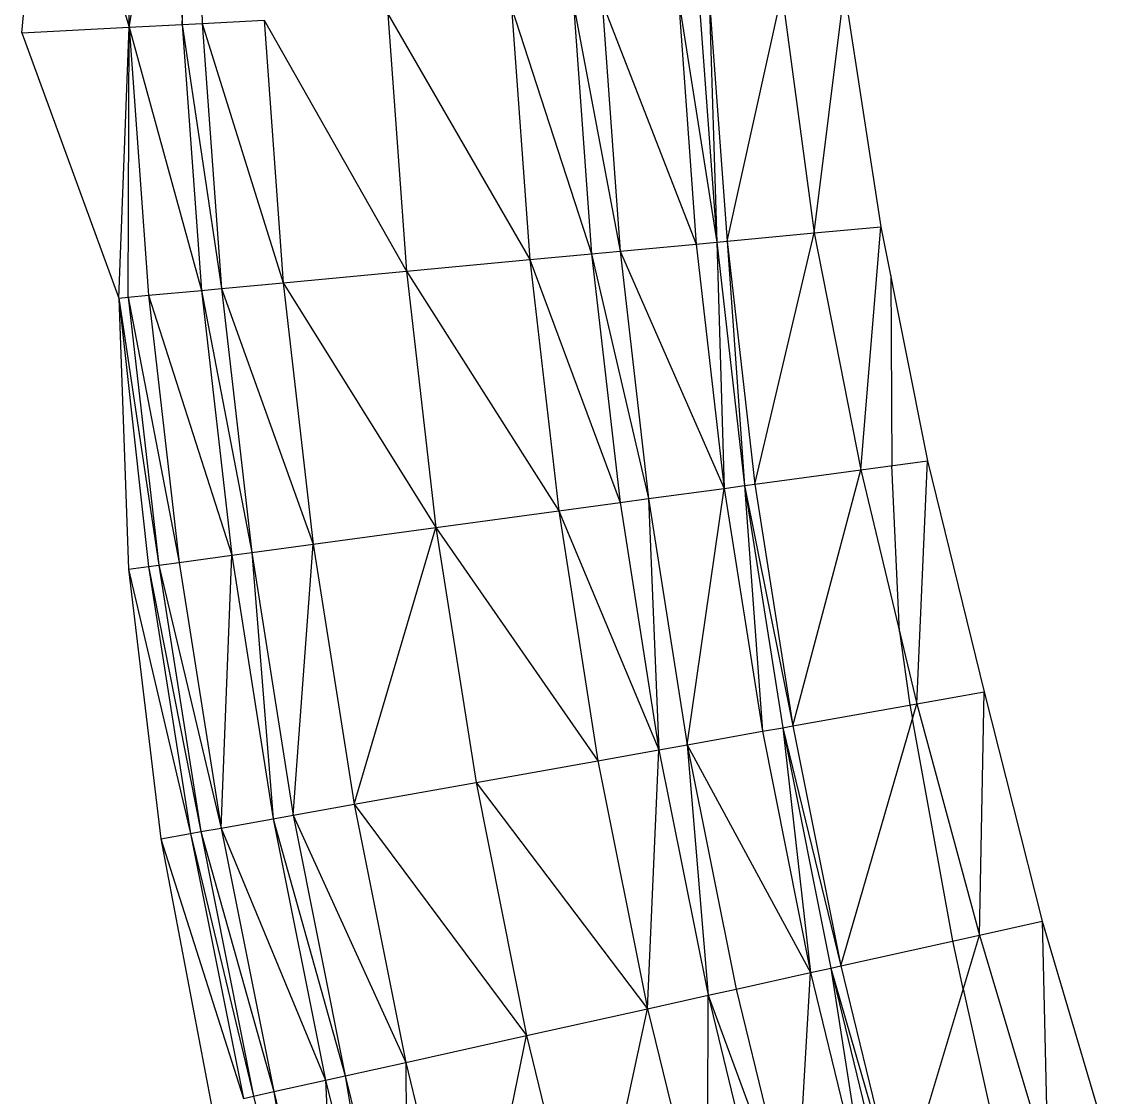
# Model space of a CAD drawing. Extents: x 2195426 to 2196998, y 328445 to 330532.
# Drawn here: x 2195432.2 to 2195537.6, y 329939.7 to 330043.8 of the extents above; entities that cross this region are included whole.
import ezdxf

# ---------------------------------------------------------------- set-up
doc = ezdxf.new("R2010")
doc.units = 0
for name, color, linetype in [('LS-CUTFILL', 5, 'CONTINUOUS'), ('LS-TIN-BOTTOM', 1, 'CONTINUOUS'), ('LS-TIN-TOP', 3, 'CONTINUOUS')]:
    doc.layers.add(name, color=color, linetype=linetype)

msp = doc.modelspace()

# ---------------------------------------------------------------- linework, layer by layer
at = {"layer": 'LS-CUTFILL'}
for p, q in [((2195516.388644, 330019.255294), (2195516.501373, 330000.847513)), ((2195516.501375, 330000.847489), (2195516.501373, 330000.847513)), ((2195517.238502, 329984.775886), (2195516.501375, 330000.847489)), ((2195517.238553, 329984.775603), (2195517.238502, 329984.775886)), ((2195517.238553, 329984.775603), (2195518.243266, 329977.656771)), ((2195518.243269, 329977.656731), (2195518.243266, 329977.656771)), ((2195518.243269, 329977.656731), (2195518.487121, 329976.316255)), ((2195518.487121, 329976.316255), (2195518.487139, 329976.316158)), ((2195522.393246, 329954.798778), (2195518.487139, 329976.316158)), ((2195522.393249, 329954.798766), (2195522.393246, 329954.798778)), ((2195523.426384, 329950.165879), (2195522.393249, 329954.798766)), ((2195523.42639, 329950.165853), (2195523.426384, 329950.165879)), ((2195523.42639, 329950.165853), (2195527.445311, 329932.1032))]:
    msp.add_line(p, q, dxfattribs=at)
at = {"layer": 'LS-TIN-BOTTOM'}
for p, q in [((2195432.197, 330042.7778, 1176.2231), (2195434.8589, 330069.2781, 1176.6692)), ((2195434.8589, 330069.2781, 1176.6692), (2195442.606, 330043.3165, 1178.3077)), ((2195441.8021, 330069.3479, 1178.0579), (2195442.606, 330043.3165, 1178.3077)), ((2195442.606, 330043.3165, 1178.3077), (2195446.9433, 330069.3995, 1179.0758)), ((2195446.9433, 330069.3995, 1179.0758), (2195447.7407, 330043.5822, 1179.3257)), ((2195447.7407, 330043.5822, 1179.3257), (2195448.897, 330069.4191, 1179.4625)), ((2195448.897, 330069.4191, 1179.4625), (2195449.6919, 330043.6832, 1179.7124)), ((2195495.8148, 330046.0703, 1176.4216), (2195497.5416, 330022.3091, 1176.734)), ((2195495.8148, 330046.0703, 1176.4216), (2195499.5329, 330022.4955, 1176.134)), ((2195497.8122, 330046.1737, 1175.8216), (2195499.5329, 330022.4955, 1176.134)), ((2195498.8108, 330046.2254, 1175.8216), (2195499.5329, 330022.4955, 1176.134)), ((2195498.8108, 330046.2254, 1175.8216), (2195500.5285, 330022.5888, 1176.134)), ((2195500.5285, 330022.5888, 1176.134), (2195505.852, 330046.5898, 1184.2823)), ((2195505.852, 330046.5898, 1184.2823), (2195508.9706, 330023.3794, 1186.3089)), ((2195508.9706, 330023.3794, 1186.3089), (2195511.905, 330046.9031, 1187.9189)), ((2195511.905, 330046.9031, 1187.9189), (2195515.4479, 330023.9859, 1190.2123)), ((2195479.6518, 330045.2338, 1178.7945), (2195481.4274, 330020.8, 1179.107)), ((2195479.6518, 330045.2338, 1178.7945), (2195487.4012, 330021.3594, 1178.7497)), ((2195485.6438, 330045.5439, 1178.4373), (2195487.4012, 330021.3594, 1178.7497)), ((2195485.6438, 330045.5439, 1178.4373), (2195490.1883, 330021.6204, 1178.1955)), ((2195488.4393, 330045.6886, 1177.883), (2195490.1883, 330021.6204, 1178.1955)), ((2195488.4393, 330045.6886, 1177.883), (2195497.5416, 330022.3091, 1176.734)), ((2195449.6919, 330043.6832, 1179.7124), (2195455.6839, 330043.9933, 1179.6441)), ((2195455.6839, 330043.9933, 1179.6441), (2195457.5319, 330018.5623, 1179.9566)), ((2195455.6839, 330043.9933, 1179.6441), (2195469.4795, 330019.6811, 1179.5318)), ((2195467.6677, 330044.6136, 1179.2193), (2195469.4795, 330019.6811, 1179.5318)), ((2195467.6677, 330044.6136, 1179.2193), (2195481.4274, 330020.8, 1179.107)), ((2195432.197, 330042.7778, 1176.2231), (2195442.606, 330043.3165, 1178.3077)), ((2195432.197, 330042.7778, 1176.2231), (2195441.6101, 330017.0712, 1178.0202)), ((2195441.6101, 330017.0712, 1178.0202), (2195442.606, 330043.3165, 1178.3077)), ((2195442.5024, 330017.1548, 1178.0202), (2195442.606, 330043.3165, 1178.3077)), ((2195442.606, 330043.3165, 1178.3077), (2195447.7407, 330043.5822, 1179.3257)), ((2195442.606, 330043.3165, 1178.3077), (2195444.4936, 330017.3412, 1178.6202)), ((2195442.606, 330043.3165, 1178.3077), (2195449.6127, 330017.8206, 1179.6381)), ((2195447.7407, 330043.5822, 1179.3257), (2195449.6919, 330043.6832, 1179.7124)), ((2195447.7407, 330043.5822, 1179.3257), (2195449.6127, 330017.8206, 1179.6381)), ((2195447.7407, 330043.5822, 1179.3257), (2195451.5581, 330018.0028, 1180.0248)), ((2195449.6919, 330043.6832, 1179.7124), (2195451.5581, 330018.0028, 1180.0248)), ((2195449.6919, 330043.6832, 1179.7124), (2195457.5319, 330018.5623, 1179.9566)), ((2195508.9706, 330023.3794, 1186.3089), (2195515.4479, 330023.9859, 1190.2123)), ((2195513.4987, 330000.4395, 1188.9457), (2195515.4479, 330023.9859, 1190.2123)), ((2195515.4479, 330023.9859, 1190.2123), (2195519.9561, 330001.3169, 1192.8557)), ((2195500.5285, 330022.5888, 1176.134), (2195508.9706, 330023.3794, 1186.3089)), ((2195503.2292, 329999.0442, 1176.5091), (2195508.9706, 330023.3794, 1186.3089)), ((2195508.9706, 330023.3794, 1186.3089), (2195513.4987, 330000.4395, 1188.9457)), ((2195490.1883, 330021.6204, 1178.1955), (2195497.5416, 330022.3091, 1176.734)), ((2195497.5416, 330022.3091, 1176.734), (2195499.5329, 330022.4955, 1176.134)), ((2195497.5416, 330022.3091, 1176.734), (2195500.2565, 329998.6403, 1177.1091)), ((2195499.5329, 330022.4955, 1176.134), (2195500.5285, 330022.5888, 1176.134)), ((2195499.5329, 330022.4955, 1176.134), (2195500.2565, 329998.6403, 1177.1091)), ((2195499.5329, 330022.4955, 1176.134), (2195502.2383, 329998.9096, 1176.5091)), ((2195500.5285, 330022.5888, 1176.134), (2195502.2383, 329998.9096, 1176.5091)), ((2195500.5285, 330022.5888, 1176.134), (2195503.2292, 329999.0442, 1176.5091)), ((2195469.4795, 330019.6811, 1179.5318), (2195481.4274, 330020.8, 1179.107)), ((2195481.4274, 330020.8, 1179.107), (2195487.4012, 330021.3594, 1178.7497)), ((2195481.4274, 330020.8, 1179.107), (2195484.2192, 329996.4614, 1179.4821)), ((2195481.4274, 330020.8, 1179.107), (2195490.1646, 329997.2692, 1179.1248)), ((2195487.4012, 330021.3594, 1178.7497), (2195490.1883, 330021.6204, 1178.1955)), ((2195487.4012, 330021.3594, 1178.7497), (2195490.1646, 329997.2692, 1179.1248)), ((2195487.4012, 330021.3594, 1178.7497), (2195492.9383, 329997.646, 1178.5706)), ((2195490.1883, 330021.6204, 1178.1955), (2195492.9383, 329997.646, 1178.5706)), ((2195490.1883, 330021.6204, 1178.1955), (2195500.2565, 329998.6403, 1177.1091)), ((2195457.5319, 330018.5623, 1179.9566), (2195469.4795, 330019.6811, 1179.5318)), ((2195469.4795, 330019.6811, 1179.5318), (2195472.3283, 329994.8458, 1179.9069)), ((2195469.4795, 330019.6811, 1179.5318), (2195484.2192, 329996.4614, 1179.4821)), ((2195451.5581, 330018.0028, 1180.0248), (2195457.5319, 330018.5623, 1179.9566)), ((2195457.5319, 330018.5623, 1179.9566), (2195460.4377, 329993.2302, 1180.3317)), ((2195457.5319, 330018.5623, 1179.9566), (2195472.3283, 329994.8458, 1179.9069)), ((2195444.4936, 330017.3412, 1178.6202), (2195449.6127, 330017.8206, 1179.6381)), ((2195449.6127, 330017.8206, 1179.6381), (2195451.5581, 330018.0028, 1180.0248)), ((2195449.6127, 330017.8206, 1179.6381), (2195452.5563, 329992.1594, 1180.0132)), ((2195449.6127, 330017.8206, 1179.6381), (2195454.4923, 329992.4224, 1180.3999)), ((2195451.5581, 330018.0028, 1180.0248), (2195454.4923, 329992.4224, 1180.3999)), ((2195451.5581, 330018.0028, 1180.0248), (2195460.4377, 329993.2302, 1180.3317)), ((2195441.6101, 330017.0712, 1178.0202), (2195442.5024, 330017.1548, 1178.0202)), ((2195441.6101, 330017.0712, 1178.0202), (2195442.539, 329990.7983, 1179.5759)), ((2195441.6101, 330017.0712, 1178.0202), (2195444.4889, 329991.0633, 1178.3952)), ((2195441.6101, 330017.0712, 1178.0202), (2195445.4798, 329991.1979, 1178.3952)), ((2195442.5024, 330017.1548, 1178.0202), (2195444.4936, 330017.3412, 1178.6202)), ((2195442.5024, 330017.1548, 1178.0202), (2195445.4798, 329991.1979, 1178.3952)), ((2195442.5024, 330017.1548, 1178.0202), (2195447.4616, 329991.4672, 1178.9952)), ((2195444.4936, 330017.3412, 1178.6202), (2195447.4616, 329991.4672, 1178.9952)), ((2195444.4936, 330017.3412, 1178.6202), (2195452.5563, 329992.1594, 1180.0132)), ((2195513.4987, 330000.4395, 1188.9457), (2195519.9561, 330001.3169, 1192.8557)), ((2195518.9098, 329977.7758, 1191.5764), (2195519.9561, 330001.3169, 1192.8557)), ((2195519.9561, 330001.3169, 1192.8557), (2195525.4405, 329978.942, 1195.5568)), ((2195503.2292, 329999.0442, 1176.5091), (2195513.4987, 330000.4395, 1188.9457)), ((2195506.9084, 329975.6326, 1176.9469), (2195513.4987, 330000.4395, 1188.9457)), ((2195513.4987, 330000.4395, 1188.9457), (2195518.9098, 329977.7758, 1191.5764)), ((2195492.9383, 329997.646, 1178.5706), (2195500.2565, 329998.6403, 1177.1091)), ((2195496.6846, 329973.807, 1179.0083), (2195500.2565, 329998.6403, 1177.1091)), ((2195500.2565, 329998.6403, 1177.1091), (2195502.2383, 329998.9096, 1176.5091)), ((2195500.2565, 329998.6403, 1177.1091), (2195503.9551, 329975.1053, 1177.5469)), ((2195502.2383, 329998.9096, 1176.5091), (2195503.2292, 329999.0442, 1176.5091)), ((2195502.2383, 329998.9096, 1176.5091), (2195503.9551, 329975.1053, 1177.5469)), ((2195502.2383, 329998.9096, 1176.5091), (2195505.9239, 329975.4569, 1176.9469)), ((2195502.2383, 329998.9096, 1176.5091), (2195506.9084, 329975.6326, 1176.9469)), ((2195503.2292, 329999.0442, 1176.5091), (2195506.9084, 329975.6326, 1176.9469)), ((2195490.1646, 329997.2692, 1179.1248), (2195492.9383, 329997.646, 1178.5706)), ((2195492.9383, 329997.646, 1178.5706), (2195493.929, 329973.3149, 1179.5625)), ((2195492.9383, 329997.646, 1178.5706), (2195496.6846, 329973.807, 1179.0083)), ((2195472.3283, 329994.8458, 1179.9069), (2195484.2192, 329996.4614, 1179.4821)), ((2195484.2192, 329996.4614, 1179.4821), (2195490.1646, 329997.2692, 1179.1248)), ((2195484.2192, 329996.4614, 1179.4821), (2195488.0224, 329972.2602, 1179.9198)), ((2195484.2192, 329996.4614, 1179.4821), (2195493.929, 329973.3149, 1179.5625)), ((2195490.1646, 329997.2692, 1179.1248), (2195493.929, 329973.3149, 1179.5625)), ((2195460.4377, 329993.2302, 1180.3317), (2195472.3283, 329994.8458, 1179.9069)), ((2195464.3962, 329968.0412, 1180.7694), (2195472.3283, 329994.8458, 1179.9069)), ((2195472.3283, 329994.8458, 1179.9069), (2195476.2092, 329970.1507, 1180.3446)), ((2195472.3283, 329994.8458, 1179.9069), (2195488.0224, 329972.2602, 1179.9198)), ((2195454.4923, 329992.4224, 1180.3999), (2195460.4377, 329993.2302, 1180.3317)), ((2195458.4896, 329966.9865, 1180.8376), (2195460.4377, 329993.2302, 1180.3317)), ((2195460.4377, 329993.2302, 1180.3317), (2195464.3962, 329968.0412, 1180.7694)), ((2195447.4616, 329991.4672, 1178.9952), (2195452.5563, 329992.1594, 1180.0132)), ((2195451.5048, 329965.7392, 1179.433), (2195452.5563, 329992.1594, 1180.0132)), ((2195452.5563, 329992.1594, 1180.0132), (2195454.4923, 329992.4224, 1180.3999)), ((2195452.5563, 329992.1594, 1180.0132), (2195456.5662, 329966.643, 1180.451)), ((2195454.4923, 329992.4224, 1180.3999), (2195456.5662, 329966.643, 1180.451)), ((2195454.4923, 329992.4224, 1180.3999), (2195458.4896, 329966.9865, 1180.8376)), ((2195444.4889, 329991.0633, 1178.3952), (2195445.4798, 329991.1979, 1178.3952)), ((2195445.4798, 329991.1979, 1178.3952), (2195447.4616, 329991.4672, 1178.9952)), ((2195445.4798, 329991.1979, 1178.3952), (2195449.5359, 329965.3876, 1178.833)), ((2195445.4798, 329991.1979, 1178.3952), (2195451.5048, 329965.7392, 1179.433)), ((2195447.4616, 329991.4672, 1178.9952), (2195451.5048, 329965.7392, 1179.433)), ((2195442.539, 329990.7983, 1179.5759), (2195444.4889, 329991.0633, 1178.3952)), ((2195442.539, 329990.7983, 1179.5759), (2195445.6699, 329964.6972, 1180.5893)), ((2195442.539, 329990.7983, 1179.5759), (2195448.5515, 329965.2118, 1178.833)), ((2195444.4889, 329991.0633, 1178.3952), (2195448.5515, 329965.2118, 1178.833)), ((2195444.4889, 329991.0633, 1178.3952), (2195449.5359, 329965.3876, 1178.833)), ((2195518.9098, 329977.7758, 1191.5764), (2195525.4405, 329978.942, 1195.5568)), ((2195524.9926, 329955.3756, 1193.9591), (2195525.4405, 329978.942, 1195.5568)), ((2195525.4405, 329978.942, 1195.5568), (2195531.0682, 329956.7239, 1197.6931)), ((2195506.9084, 329975.6326, 1176.9469), (2195518.9098, 329977.7758, 1191.5764)), ((2195511.5595, 329952.3946, 1177.4472), (2195518.9098, 329977.7758, 1191.5764)), ((2195518.9098, 329977.7758, 1191.5764), (2195524.9926, 329955.3756, 1193.9591)), ((2195503.9551, 329975.1053, 1177.5469), (2195505.9239, 329975.4569, 1176.9469)), ((2195505.9239, 329975.4569, 1176.9469), (2195506.9084, 329975.6326, 1176.9469)), ((2195505.9239, 329975.4569, 1176.9469), (2195508.6308, 329951.7447, 1178.0472)), ((2195505.9239, 329975.4569, 1176.9469), (2195510.5833, 329952.178, 1177.4472)), ((2195505.9239, 329975.4569, 1176.9469), (2195511.5595, 329952.3946, 1177.4472)), ((2195506.9084, 329975.6326, 1176.9469), (2195511.5595, 329952.3946, 1177.4472)), ((2195496.6846, 329973.807, 1179.0083), (2195503.9551, 329975.1053, 1177.5469)), ((2195503.9551, 329975.1053, 1177.5469), (2195508.6308, 329951.7447, 1178.0472)), ((2195488.0224, 329972.2602, 1179.9198), (2195493.929, 329973.3149, 1179.5625)), ((2195492.8304, 329948.2384, 1180.4201), (2195493.929, 329973.3149, 1179.5625)), ((2195493.929, 329973.3149, 1179.5625), (2195496.6846, 329973.807, 1179.0083)), ((2195493.929, 329973.3149, 1179.5625), (2195498.6879, 329949.5382, 1180.0629)), ((2195496.6846, 329973.807, 1179.0083), (2195498.6879, 329949.5382, 1180.0629)), ((2195496.6846, 329973.807, 1179.0083), (2195501.4207, 329950.1447, 1179.5086)), ((2195496.6846, 329973.807, 1179.0083), (2195508.6308, 329951.7447, 1178.0472)), ((2195476.2092, 329970.1507, 1180.3446), (2195488.0224, 329972.2602, 1179.9198)), ((2195488.0224, 329972.2602, 1179.9198), (2195492.8304, 329948.2384, 1180.4201)), ((2195464.3962, 329968.0412, 1180.7694), (2195476.2092, 329970.1507, 1180.3446)), ((2195476.2092, 329970.1507, 1180.3446), (2195481.1153, 329945.6386, 1180.8449)), ((2195476.2092, 329970.1507, 1180.3446), (2195492.8304, 329948.2384, 1180.4201)), ((2195458.4896, 329966.9865, 1180.8376), (2195464.3962, 329968.0412, 1180.7694)), ((2195464.3962, 329968.0412, 1180.7694), (2195469.4004, 329943.0389, 1181.2697)), ((2195464.3962, 329968.0412, 1180.7694), (2195481.1153, 329945.6386, 1180.8449)), ((2195456.5662, 329966.643, 1180.451), (2195458.4896, 329966.9865, 1180.8376)), ((2195458.4896, 329966.9865, 1180.8376), (2195463.5429, 329941.7391, 1181.338)), ((2195458.4896, 329966.9865, 1180.8376), (2195469.4004, 329943.0389, 1181.2697)), ((2195451.5048, 329965.7392, 1179.433), (2195456.5662, 329966.643, 1180.451)), ((2195456.5662, 329966.643, 1180.451), (2195461.6355, 329941.3158, 1180.9513)), ((2195456.5662, 329966.643, 1180.451), (2195463.5429, 329941.7391, 1181.338)), ((2195445.6699, 329964.6972, 1180.5893), (2195448.5515, 329965.2118, 1178.833)), ((2195448.5515, 329965.2118, 1178.833), (2195449.5359, 329965.3876, 1178.833)), ((2195448.5515, 329965.2118, 1178.833), (2195453.6873, 329939.552, 1179.3333)), ((2195448.5515, 329965.2118, 1178.833), (2195454.6636, 329939.7686, 1179.3333)), ((2195449.5359, 329965.3876, 1178.833), (2195451.5048, 329965.7392, 1179.433)), ((2195449.5359, 329965.3876, 1178.833), (2195454.6636, 329939.7686, 1179.3333)), ((2195449.5359, 329965.3876, 1178.833), (2195456.6161, 329940.2019, 1179.9333)), ((2195451.5048, 329965.7392, 1179.433), (2195456.6161, 329940.2019, 1179.9333)), ((2195451.5048, 329965.7392, 1179.433), (2195461.6355, 329941.3158, 1180.9513)), ((2195445.6699, 329964.6972, 1180.5893), (2195450.582, 329938.8628, 1181.2419)), ((2195445.6699, 329964.6972, 1180.5893), (2195453.6873, 329939.552, 1179.3333)), ((2195524.9926, 329955.3756, 1193.9591), (2195531.0682, 329956.7239, 1197.6931)), ((2195531.0682, 329956.7239, 1197.6931), (2195531.5993, 329933.2084, 1195.922)), ((2195531.0682, 329956.7239, 1197.6931), (2195537.5642, 329934.7955, 1199.6255)), ((2195511.5595, 329952.3946, 1177.4472), (2195524.9926, 329955.3756, 1193.9591)), ((2195517.1746, 329929.3705, 1178.0102), (2195524.9926, 329955.3756, 1193.9591)), ((2195524.9926, 329955.3756, 1193.9591), (2195531.5993, 329933.2084, 1195.922)), ((2195508.6308, 329951.7447, 1178.0472), (2195510.5833, 329952.178, 1177.4472)), ((2195510.5833, 329952.178, 1177.4472), (2195511.5595, 329952.3946, 1177.4472)), ((2195510.5833, 329952.178, 1177.4472), (2195514.2754, 329928.5991, 1178.6102)), ((2195510.5833, 329952.178, 1177.4472), (2195516.2082, 329929.1134, 1178.0102)), ((2195510.5833, 329952.178, 1177.4472), (2195517.1746, 329929.3705, 1178.0102)), ((2195511.5595, 329952.3946, 1177.4472), (2195517.1746, 329929.3705, 1178.0102)), ((2195501.4207, 329950.1447, 1179.5086), (2195508.6308, 329951.7447, 1178.0472)), ((2195507.1383, 329926.7002, 1180.0716), (2195508.6308, 329951.7447, 1178.0472)), ((2195508.6308, 329951.7447, 1178.0472), (2195514.2754, 329928.5991, 1178.6102)), ((2195498.6879, 329949.5382, 1180.0629), (2195501.4207, 329950.1447, 1179.5086)), ((2195501.4207, 329950.1447, 1179.5086), (2195507.1383, 329926.7002, 1180.0716)), ((2195492.8304, 329948.2384, 1180.4201), (2195498.6879, 329949.5382, 1180.0629)), ((2195498.6349, 329924.4377, 1180.9831), (2195498.6879, 329949.5382, 1180.0629)), ((2195498.6879, 329949.5382, 1180.0629), (2195504.4332, 329925.9804, 1180.6259)), ((2195498.6879, 329949.5382, 1180.0629), (2195507.1383, 329926.7002, 1180.0716)), ((2195481.1153, 329945.6386, 1180.8449), (2195492.8304, 329948.2384, 1180.4201)), ((2195487.0382, 329921.3522, 1181.4079), (2195492.8304, 329948.2384, 1180.4201)), ((2195492.8304, 329948.2384, 1180.4201), (2195498.6349, 329924.4377, 1180.9831)), ((2195469.4004, 329943.0389, 1181.2697), (2195481.1153, 329945.6386, 1180.8449)), ((2195475.4418, 329918.2668, 1181.8327), (2195481.1153, 329945.6386, 1180.8449)), ((2195481.1153, 329945.6386, 1180.8449), (2195487.0382, 329921.3522, 1181.4079)), ((2195463.5429, 329941.7391, 1181.338), (2195469.4004, 329943.0389, 1181.2697)), ((2195469.4004, 329943.0389, 1181.2697), (2195469.6435, 329916.7241, 1181.901)), ((2195469.4004, 329943.0389, 1181.2697), (2195475.4418, 329918.2668, 1181.8327)), ((2195461.6355, 329941.3158, 1180.9513), (2195463.5429, 329941.7391, 1181.338)), ((2195463.5429, 329941.7391, 1181.338), (2195467.7554, 329916.2217, 1181.5143)), ((2195463.5429, 329941.7391, 1181.338), (2195469.6435, 329916.7241, 1181.901)), ((2195456.6161, 329940.2019, 1179.9333), (2195461.6355, 329941.3158, 1180.9513)), ((2195461.6355, 329941.3158, 1180.9513), (2195462.7867, 329914.8997, 1180.4963)), ((2195461.6355, 329941.3158, 1180.9513), (2195467.7554, 329916.2217, 1181.5143)), ((2195453.6873, 329939.552, 1179.3333), (2195454.6636, 329939.7686, 1179.3333)), ((2195454.6636, 329939.7686, 1179.3333), (2195456.6161, 329940.2019, 1179.9333)), ((2195454.6636, 329939.7686, 1179.3333), (2195460.854, 329914.3855, 1179.8963)), ((2195456.6161, 329940.2019, 1179.9333), (2195460.854, 329914.3855, 1179.8963)), ((2195456.6161, 329940.2019, 1179.9333), (2195462.7867, 329914.8997, 1180.4963))]:
    msp.add_line(p, q, dxfattribs=at)
at = {"layer": 'LS-TIN-TOP'}
for p, q in [((2195432.197027, 330042.777793, 1166.529237), (2195434.858946, 330069.278126, 1167.272676)), ((2195434.858946, 330069.278126, 1167.272676), (2195442.606043, 330043.316509, 1170.003553)), ((2195441.802065, 330069.34785, 1169.587165), (2195442.606043, 330043.316509, 1170.003553)), ((2195442.606043, 330043.316509, 1170.003553), (2195446.943294, 330069.399479, 1171.283817)), ((2195446.943294, 330069.399479, 1171.283817), (2195447.740659, 330043.582249, 1171.700205)), ((2195447.740659, 330043.582249, 1171.700205), (2195448.897022, 330069.419099, 1171.928273)), ((2195448.897022, 330069.419099, 1171.928273), (2195449.691875, 330043.683233, 1172.34466)), ((2195495.814847, 330046.070313, 1166.860031), (2195497.541563, 330022.309056, 1167.380802)), ((2195495.814847, 330046.070313, 1166.860031), (2195499.532851, 330022.495535, 1166.380802)), ((2195497.812174, 330046.173684, 1165.860031), (2195499.532851, 330022.495535, 1166.380802)), ((2195498.810837, 330046.22537, 1165.860031), (2195499.532851, 330022.495535, 1166.380802)), ((2195498.810837, 330046.22537, 1165.860031), (2195500.528494, 330022.588775, 1166.380802)), ((2195500.528494, 330022.588775, 1166.380802), (2195505.851987, 330046.589782, 1179.961178)), ((2195505.851987, 330046.589782, 1179.961178), (2195508.970612, 330023.379358, 1183.338912)), ((2195508.970612, 330023.379358, 1183.338912), (2195511.905021, 330046.903055, 1186.022313)), ((2195511.905021, 330046.903055, 1186.022313), (2195515.447861, 330023.985937, 1189.844501)), ((2195479.651778, 330045.233799, 1170.814929), (2195481.427367, 330020.800001, 1171.335699)), ((2195479.651778, 330045.233799, 1170.814929), (2195487.401229, 330021.359439, 1170.740294)), ((2195485.643758, 330045.543912, 1170.219524), (2195487.401229, 330021.359439, 1170.740294)), ((2195485.643758, 330045.543912, 1170.219524), (2195490.188278, 330021.620439, 1169.816544)), ((2195488.43926, 330045.688592, 1169.295774), (2195490.188278, 330021.620439, 1169.816544)), ((2195488.43926, 330045.688592, 1169.295774), (2195497.541563, 330022.309056, 1167.380802)), ((2195449.691875, 330043.683233, 1172.34466), (2195455.683856, 330043.993346, 1172.230929)), ((2195455.683856, 330043.993346, 1172.230929), (2195457.531918, 330018.562251, 1172.751699)), ((2195455.683856, 330043.993346, 1172.230929), (2195469.479543, 330019.681117, 1172.043705)), ((2195467.667717, 330044.613567, 1171.522935), (2195469.479543, 330019.681117, 1172.043705)), ((2195467.667717, 330044.613567, 1171.522935), (2195481.427367, 330020.800001, 1171.335699)), ((2195432.197027, 330042.777793, 1166.529237), (2195442.606043, 330043.316509, 1170.003553)), ((2195432.197027, 330042.777793, 1166.529237), (2195441.610137, 330017.071216, 1169.524323)), ((2195441.610137, 330017.071216, 1169.524323), (2195442.606043, 330043.316509, 1170.003553)), ((2195442.502362, 330017.154771, 1169.524323), (2195442.606043, 330043.316509, 1170.003553)), ((2195442.606043, 330043.316509, 1170.003553), (2195447.740659, 330043.582249, 1171.700205)), ((2195442.606043, 330043.316509, 1170.003553), (2195444.493649, 330017.34125, 1170.524323)), ((2195442.606043, 330043.316509, 1170.003553), (2195449.61274, 330017.82064, 1172.220975)), ((2195447.740659, 330043.582249, 1171.700205), (2195449.691875, 330043.683233, 1172.34466)), ((2195447.740659, 330043.582249, 1171.700205), (2195449.61274, 330017.82064, 1172.220975)), ((2195447.740659, 330043.582249, 1171.700205), (2195451.558056, 330018.002814, 1172.865431)), ((2195449.691875, 330043.683233, 1172.34466), (2195451.558056, 330018.002814, 1172.865431)), ((2195449.691875, 330043.683233, 1172.34466), (2195457.531918, 330018.562251, 1172.751699)), ((2195508.970612, 330023.379358, 1183.338912), (2195515.447861, 330023.985937, 1189.844501)), ((2195513.49868, 330000.439541, 1187.733557), (2195515.447861, 330023.985937, 1189.844501)), ((2195515.447861, 330023.985937, 1189.844501), (2195519.956052, 330001.316896, 1194.25026)), ((2195500.528494, 330022.588775, 1166.380802), (2195508.970612, 330023.379358, 1183.338912)), ((2195503.229234, 329999.044243, 1167.005955), (2195508.970612, 330023.379358, 1183.338912)), ((2195508.970612, 330023.379358, 1183.338912), (2195513.49868, 330000.439541, 1187.733557)), ((2195490.188278, 330021.620439, 1169.816544), (2195497.541563, 330022.309056, 1167.380802)), ((2195497.541563, 330022.309056, 1167.380802), (2195499.532851, 330022.495535, 1166.380802)), ((2195497.541563, 330022.309056, 1167.380802), (2195500.256547, 329998.640348, 1168.005955)), ((2195499.532851, 330022.495535, 1166.380802), (2195500.528494, 330022.588775, 1166.380802)), ((2195499.532851, 330022.495535, 1166.380802), (2195500.256547, 329998.640348, 1168.005955)), ((2195499.532851, 330022.495535, 1166.380802), (2195502.238338, 329998.909612, 1167.005955)), ((2195500.528494, 330022.588775, 1166.380802), (2195502.238338, 329998.909612, 1167.005955)), ((2195500.528494, 330022.588775, 1166.380802), (2195503.229234, 329999.044243, 1167.005955)), ((2195469.479543, 330019.681117, 1172.043705), (2195481.427367, 330020.800001, 1171.335699)), ((2195481.427367, 330020.800001, 1171.335699), (2195487.401229, 330021.359439, 1170.740294)), ((2195481.427367, 330020.800001, 1171.335699), (2195484.219195, 329996.461372, 1171.960852)), ((2195481.427367, 330020.800001, 1171.335699), (2195490.164569, 329997.269163, 1171.365447)), ((2195487.401229, 330021.359439, 1170.740294), (2195490.188278, 330021.620439, 1169.816544)), ((2195487.401229, 330021.359439, 1170.740294), (2195490.164569, 329997.269163, 1171.365447)), ((2195487.401229, 330021.359439, 1170.740294), (2195492.938327, 329997.64603, 1170.441697)), ((2195490.188278, 330021.620439, 1169.816544), (2195492.938327, 329997.64603, 1170.441697)), ((2195490.188278, 330021.620439, 1169.816544), (2195500.256547, 329998.640348, 1168.005955)), ((2195457.531918, 330018.562251, 1172.751699), (2195469.479543, 330019.681117, 1172.043705)), ((2195469.479543, 330019.681117, 1172.043705), (2195472.328348, 329994.845777, 1172.668858)), ((2195469.479543, 330019.681117, 1172.043705), (2195484.219195, 329996.461372, 1171.960852)), ((2195451.558056, 330018.002814, 1172.865431), (2195457.531918, 330018.562251, 1172.751699)), ((2195457.531918, 330018.562251, 1172.751699), (2195460.437699, 329993.230209, 1173.376852)), ((2195457.531918, 330018.562251, 1172.751699), (2195472.328348, 329994.845777, 1172.668858)), ((2195444.493649, 330017.34125, 1170.524323), (2195449.61274, 330017.82064, 1172.220975)), ((2195449.61274, 330017.82064, 1172.220975), (2195451.558056, 330018.002814, 1172.865431)), ((2195449.61274, 330017.82064, 1172.220975), (2195452.556285, 329992.159371, 1172.846128)), ((2195449.61274, 330017.82064, 1172.220975), (2195454.492324, 329992.422418, 1173.490584)), ((2195451.558056, 330018.002814, 1172.865431), (2195454.492324, 329992.422418, 1173.490584)), ((2195451.558056, 330018.002814, 1172.865431), (2195460.437699, 329993.230209, 1173.376852)), ((2195441.610137, 330017.071216, 1169.524323), (2195442.502362, 330017.154771, 1169.524323)), ((2195441.610137, 330017.071216, 1169.524323), (2195442.539027, 329990.798338, 1172.117284)), ((2195441.610137, 330017.071216, 1169.524323), (2195444.48892, 329991.063268, 1170.149476)), ((2195441.610137, 330017.071216, 1169.524323), (2195445.479815, 329991.197899, 1170.149476)), ((2195442.502362, 330017.154771, 1169.524323), (2195444.493649, 330017.34125, 1170.524323)), ((2195442.502362, 330017.154771, 1169.524323), (2195445.479815, 329991.197899, 1170.149476)), ((2195442.502362, 330017.154771, 1169.524323), (2195447.461607, 329991.467163, 1171.149476)), ((2195444.493649, 330017.34125, 1170.524323), (2195447.461607, 329991.467163, 1171.149476)), ((2195444.493649, 330017.34125, 1170.524323), (2195452.556285, 329992.159371, 1172.846128)), ((2195513.49868, 330000.439541, 1187.733557), (2195519.956052, 330001.316896, 1194.25026)), ((2195518.909837, 329977.775761, 1192.118126), (2195519.956052, 330001.316896, 1194.25026)), ((2195519.956052, 330001.316896, 1194.25026), (2195525.440515, 329978.941952, 1198.752111)), ((2195503.229234, 329999.044243, 1167.005955), (2195513.49868, 330000.439541, 1187.733557)), ((2195506.908367, 329975.632645, 1167.735491), (2195513.49868, 330000.439541, 1187.733557)), ((2195513.49868, 330000.439541, 1187.733557), (2195518.909837, 329977.775761, 1192.118126)), ((2195492.938327, 329997.64603, 1170.441697), (2195500.256547, 329998.640348, 1168.005955)), ((2195496.684635, 329973.806982, 1171.171233), (2195500.256547, 329998.640348, 1168.005955)), ((2195500.256547, 329998.640348, 1168.005955), (2195502.238338, 329998.909612, 1167.005955)), ((2195500.256547, 329998.640348, 1168.005955), (2195503.955084, 329975.105274, 1168.735491)), ((2195502.238338, 329998.909612, 1167.005955), (2195503.229234, 329999.044243, 1167.005955)), ((2195502.238338, 329998.909612, 1167.005955), (2195503.955084, 329975.105274, 1168.735491)), ((2195502.238338, 329998.909612, 1167.005955), (2195505.92394, 329975.456855, 1167.735491)), ((2195502.238338, 329998.909612, 1167.005955), (2195506.908367, 329975.632645, 1167.735491)), ((2195503.229234, 329999.044243, 1167.005955), (2195506.908367, 329975.632645, 1167.735491)), ((2195490.164569, 329997.269163, 1171.365447), (2195492.938327, 329997.64603, 1170.441697)), ((2195492.938327, 329997.64603, 1170.441697), (2195493.928982, 329973.314902, 1172.094983)), ((2195492.938327, 329997.64603, 1170.441697), (2195496.684635, 329973.806982, 1171.171233)), ((2195472.328348, 329994.845777, 1172.668858), (2195484.219195, 329996.461372, 1171.960852)), ((2195484.219195, 329996.461372, 1171.960852), (2195490.164569, 329997.269163, 1171.365447)), ((2195484.219195, 329996.461372, 1171.960852), (2195488.022417, 329972.26016, 1172.690388)), ((2195484.219195, 329996.461372, 1171.960852), (2195493.928982, 329973.314902, 1172.094983)), ((2195490.164569, 329997.269163, 1171.365447), (2195493.928982, 329973.314902, 1172.094983)), ((2195460.437699, 329993.230209, 1173.376852), (2195472.328348, 329994.845777, 1172.668858)), ((2195464.396153, 329968.041192, 1174.106388), (2195472.328348, 329994.845777, 1172.668858)), ((2195472.328348, 329994.845777, 1172.668858), (2195476.209187, 329970.150659, 1173.398394)), ((2195472.328348, 329994.845777, 1172.668858), (2195488.022417, 329972.26016, 1172.690388)), ((2195454.492324, 329992.422418, 1173.490584), (2195460.437699, 329993.230209, 1173.376852)), ((2195458.489588, 329966.98645, 1174.22012), (2195460.437699, 329993.230209, 1173.376852)), ((2195460.437699, 329993.230209, 1173.376852), (2195464.396153, 329968.041192, 1174.106388)), ((2195447.461607, 329991.467163, 1171.149476), (2195452.556285, 329992.159371, 1172.846128)), ((2195451.504763, 329965.739162, 1171.879012), (2195452.556285, 329992.159371, 1172.846128)), ((2195452.556285, 329992.159371, 1172.846128), (2195454.492324, 329992.422418, 1173.490584)), ((2195452.556285, 329992.159371, 1172.846128), (2195456.566186, 329966.642986, 1173.575664)), ((2195454.492324, 329992.422418, 1173.490584), (2195456.566186, 329966.642986, 1173.575664)), ((2195454.492324, 329992.422418, 1173.490584), (2195458.489588, 329966.98645, 1174.22012)), ((2195444.48892, 329991.063268, 1170.149476), (2195445.479815, 329991.197899, 1170.149476)), ((2195445.479815, 329991.197899, 1170.149476), (2195447.461607, 329991.467163, 1171.149476)), ((2195445.479815, 329991.197899, 1170.149476), (2195449.535908, 329965.387582, 1170.879012)), ((2195445.479815, 329991.197899, 1170.149476), (2195451.504763, 329965.739162, 1171.879012)), ((2195447.461607, 329991.467163, 1171.149476), (2195451.504763, 329965.739162, 1171.879012)), ((2195442.539027, 329990.798338, 1172.117284), (2195444.48892, 329991.063268, 1170.149476)), ((2195442.539027, 329990.798338, 1172.117284), (2195445.669887, 329964.697222, 1173.806188)), ((2195442.539027, 329990.798338, 1172.117284), (2195448.55148, 329965.211791, 1170.879012)), ((2195444.48892, 329991.063268, 1170.149476), (2195448.55148, 329965.211791, 1170.879012)), ((2195444.48892, 329991.063268, 1170.149476), (2195449.535908, 329965.387582, 1170.879012)), ((2195518.909837, 329977.775761, 1192.118126), (2195525.440515, 329978.941952, 1198.752111)), ((2195524.992627, 329955.375617, 1196.089221), (2195525.440515, 329978.941952, 1198.752111)), ((2195525.440515, 329978.941952, 1198.752111), (2195531.068236, 329956.723879, 1202.312631)), ((2195506.908367, 329975.632645, 1167.735491), (2195518.909837, 329977.775761, 1192.118126)), ((2195511.559509, 329952.39462, 1168.56941), (2195518.909837, 329977.775761, 1192.118126)), ((2195518.909837, 329977.775761, 1192.118126), (2195524.992627, 329955.375617, 1196.089221)), ((2195503.955084, 329975.105274, 1168.735491), (2195505.92394, 329975.456855, 1167.735491)), ((2195505.92394, 329975.456855, 1167.735491), (2195506.908367, 329975.632645, 1167.735491)), ((2195505.92394, 329975.456855, 1167.735491), (2195508.630756, 329951.744689, 1169.56941)), ((2195505.92394, 329975.456855, 1167.735491), (2195510.583258, 329952.177976, 1168.56941)), ((2195505.92394, 329975.456855, 1167.735491), (2195511.559509, 329952.39462, 1168.56941)), ((2195506.908367, 329975.632645, 1167.735491), (2195511.559509, 329952.39462, 1168.56941)), ((2195496.684635, 329973.806982, 1171.171233), (2195503.955084, 329975.105274, 1168.735491)), ((2195503.955084, 329975.105274, 1168.735491), (2195508.630756, 329951.744689, 1169.56941)), ((2195488.022417, 329972.26016, 1172.690388), (2195493.928982, 329973.314902, 1172.094983)), ((2195492.830429, 329948.238375, 1173.524307), (2195493.928982, 329973.314902, 1172.094983)), ((2195493.928982, 329973.314902, 1172.094983), (2195496.684635, 329973.806982, 1171.171233)), ((2195493.928982, 329973.314902, 1172.094983), (2195498.687934, 329949.538237, 1172.928902)), ((2195496.684635, 329973.806982, 1171.171233), (2195498.687934, 329949.538237, 1172.928902)), ((2195496.684635, 329973.806982, 1171.171233), (2195501.420697, 329950.144675, 1172.005152)), ((2195496.684635, 329973.806982, 1171.171233), (2195508.630756, 329951.744689, 1169.56941)), ((2195476.209187, 329970.150659, 1173.398394), (2195488.022417, 329972.26016, 1172.690388)), ((2195488.022417, 329972.26016, 1172.690388), (2195492.830429, 329948.238375, 1173.524307)), ((2195464.396153, 329968.041192, 1174.106388), (2195476.209187, 329970.150659, 1173.398394)), ((2195476.209187, 329970.150659, 1173.398394), (2195481.115323, 329945.638629, 1174.232313)), ((2195476.209187, 329970.150659, 1173.398394), (2195492.830429, 329948.238375, 1173.524307)), ((2195458.489588, 329966.98645, 1174.22012), (2195464.396153, 329968.041192, 1174.106388)), ((2195464.396153, 329968.041192, 1174.106388), (2195469.400411, 329943.038926, 1174.940307)), ((2195464.396153, 329968.041192, 1174.106388), (2195481.115323, 329945.638629, 1174.232313)), ((2195456.566186, 329966.642986, 1173.575664), (2195458.489588, 329966.98645, 1174.22012)), ((2195458.489588, 329966.98645, 1174.22012), (2195463.542907, 329941.739064, 1175.054039)), ((2195458.489588, 329966.98645, 1174.22012), (2195469.400411, 329943.038926, 1174.940307)), ((2195451.504763, 329965.739162, 1171.879012), (2195456.566186, 329966.642986, 1173.575664)), ((2195456.566186, 329966.642986, 1173.575664), (2195461.635482, 329941.315779, 1174.409583)), ((2195456.566186, 329966.642986, 1173.575664), (2195463.542907, 329941.739064, 1175.054039)), ((2195445.669887, 329964.697222, 1173.806188), (2195448.55148, 329965.211791, 1170.879012)), ((2195448.55148, 329965.211791, 1170.879012), (2195449.535908, 329965.387582, 1170.879012)), ((2195448.55148, 329965.211791, 1170.879012), (2195453.687348, 329939.551977, 1171.712931)), ((2195448.55148, 329965.211791, 1170.879012), (2195454.663598, 329939.768621, 1171.712931)), ((2195449.535908, 329965.387582, 1170.879012), (2195451.504763, 329965.739162, 1171.879012)), ((2195449.535908, 329965.387582, 1170.879012), (2195454.663598, 329939.768621, 1171.712931)), ((2195449.535908, 329965.387582, 1170.879012), (2195456.6161, 329940.201908, 1172.712931)), ((2195451.504763, 329965.739162, 1171.879012), (2195456.6161, 329940.201908, 1172.712931)), ((2195451.504763, 329965.739162, 1171.879012), (2195461.635482, 329941.315779, 1174.409583)), ((2195445.669887, 329964.697222, 1173.806188), (2195450.581965, 329938.862849, 1174.893858)), ((2195445.669887, 329964.697222, 1173.806188), (2195453.687348, 329939.551977, 1171.712931)), ((2195524.992627, 329955.375617, 1196.089221), (2195531.068236, 329956.723879, 1202.312631)), ((2195531.068236, 329956.723879, 1202.312631), (2195531.599292, 329933.208434, 1199.360812)), ((2195531.068236, 329956.723879, 1202.312631), (2195537.564187, 329934.795492, 1205.533228)), ((2195511.559509, 329952.39462, 1168.56941), (2195524.992627, 329955.375617, 1196.089221)), ((2195517.174584, 329929.370505, 1169.507711), (2195524.992627, 329955.375617, 1196.089221)), ((2195524.992627, 329955.375617, 1196.089221), (2195531.599292, 329933.208434, 1199.360812)), ((2195508.630756, 329951.744689, 1169.56941), (2195510.583258, 329952.177976, 1168.56941)), ((2195510.583258, 329952.177976, 1168.56941), (2195511.559509, 329952.39462, 1168.56941)), ((2195510.583258, 329952.177976, 1168.56941), (2195514.275446, 329928.599141, 1170.507711)), ((2195510.583258, 329952.177976, 1168.56941), (2195516.208205, 329929.113383, 1169.507711)), ((2195510.583258, 329952.177976, 1168.56941), (2195517.174584, 329929.370505, 1169.507711)), ((2195511.559509, 329952.39462, 1168.56941), (2195517.174584, 329929.370505, 1169.507711)), ((2195501.420697, 329950.144675, 1172.005152), (2195508.630756, 329951.744689, 1169.56941)), ((2195507.138292, 329926.700185, 1172.943453), (2195508.630756, 329951.744689, 1169.56941)), ((2195508.630756, 329951.744689, 1169.56941), (2195514.275446, 329928.599141, 1170.507711)), ((2195498.687934, 329949.538237, 1172.928902), (2195501.420697, 329950.144675, 1172.005152)), ((2195501.420697, 329950.144675, 1172.005152), (2195507.138292, 329926.700185, 1172.943453)), ((2195492.830429, 329948.238375, 1173.524307), (2195498.687934, 329949.538237, 1172.928902)), ((2195498.634887, 329924.437714, 1174.462609), (2195498.687934, 329949.538237, 1172.928902)), ((2195498.687934, 329949.538237, 1172.928902), (2195504.433162, 329925.980441, 1173.867203)), ((2195498.687934, 329949.538237, 1172.928902), (2195507.138292, 329926.700185, 1172.943453)), ((2195481.115323, 329945.638629, 1174.232313), (2195492.830429, 329948.238375, 1173.524307)), ((2195487.03824, 329921.352236, 1175.170614), (2195492.830429, 329948.238375, 1173.524307)), ((2195492.830429, 329948.238375, 1173.524307), (2195498.634887, 329924.437714, 1174.462609)), ((2195469.400411, 329943.038926, 1174.940307), (2195481.115323, 329945.638629, 1174.232313)), ((2195475.441786, 329918.26681, 1175.878609), (2195481.115323, 329945.638629, 1174.232313)), ((2195481.115323, 329945.638629, 1174.232313), (2195487.03824, 329921.352236, 1175.170614)), ((2195463.542907, 329941.739064, 1175.054039), (2195469.400411, 329943.038926, 1174.940307)), ((2195469.400411, 329943.038926, 1174.940307), (2195469.643511, 329916.724084, 1175.99234)), ((2195469.400411, 329943.038926, 1174.940307), (2195475.441786, 329918.26681, 1175.878609)), ((2195461.635482, 329941.315779, 1174.409583), (2195463.542907, 329941.739064, 1175.054039)), ((2195463.542907, 329941.739064, 1175.054039), (2195467.755372, 329916.221714, 1175.347884)), ((2195463.542907, 329941.739064, 1175.054039), (2195469.643511, 329916.724084, 1175.99234)), ((2195456.6161, 329940.201908, 1172.712931), (2195461.635482, 329941.315779, 1174.409583)), ((2195461.635482, 329941.315779, 1174.409583), (2195462.786745, 329914.899729, 1173.651232)), ((2195461.635482, 329941.315779, 1174.409583), (2195467.755372, 329916.221714, 1175.347884)), ((2195453.687348, 329939.551977, 1171.712931), (2195454.663598, 329939.768621, 1171.712931)), ((2195454.663598, 329939.768621, 1171.712931), (2195456.6161, 329940.201908, 1172.712931)), ((2195454.663598, 329939.768621, 1171.712931), (2195460.853987, 329914.385487, 1172.651232)), ((2195456.6161, 329940.201908, 1172.712931), (2195460.853987, 329914.385487, 1172.651232)), ((2195456.6161, 329940.201908, 1172.712931), (2195462.786745, 329914.899729, 1173.651232))]:
    msp.add_line(p, q, dxfattribs=at)

doc.saveas('drawing.dxf')
